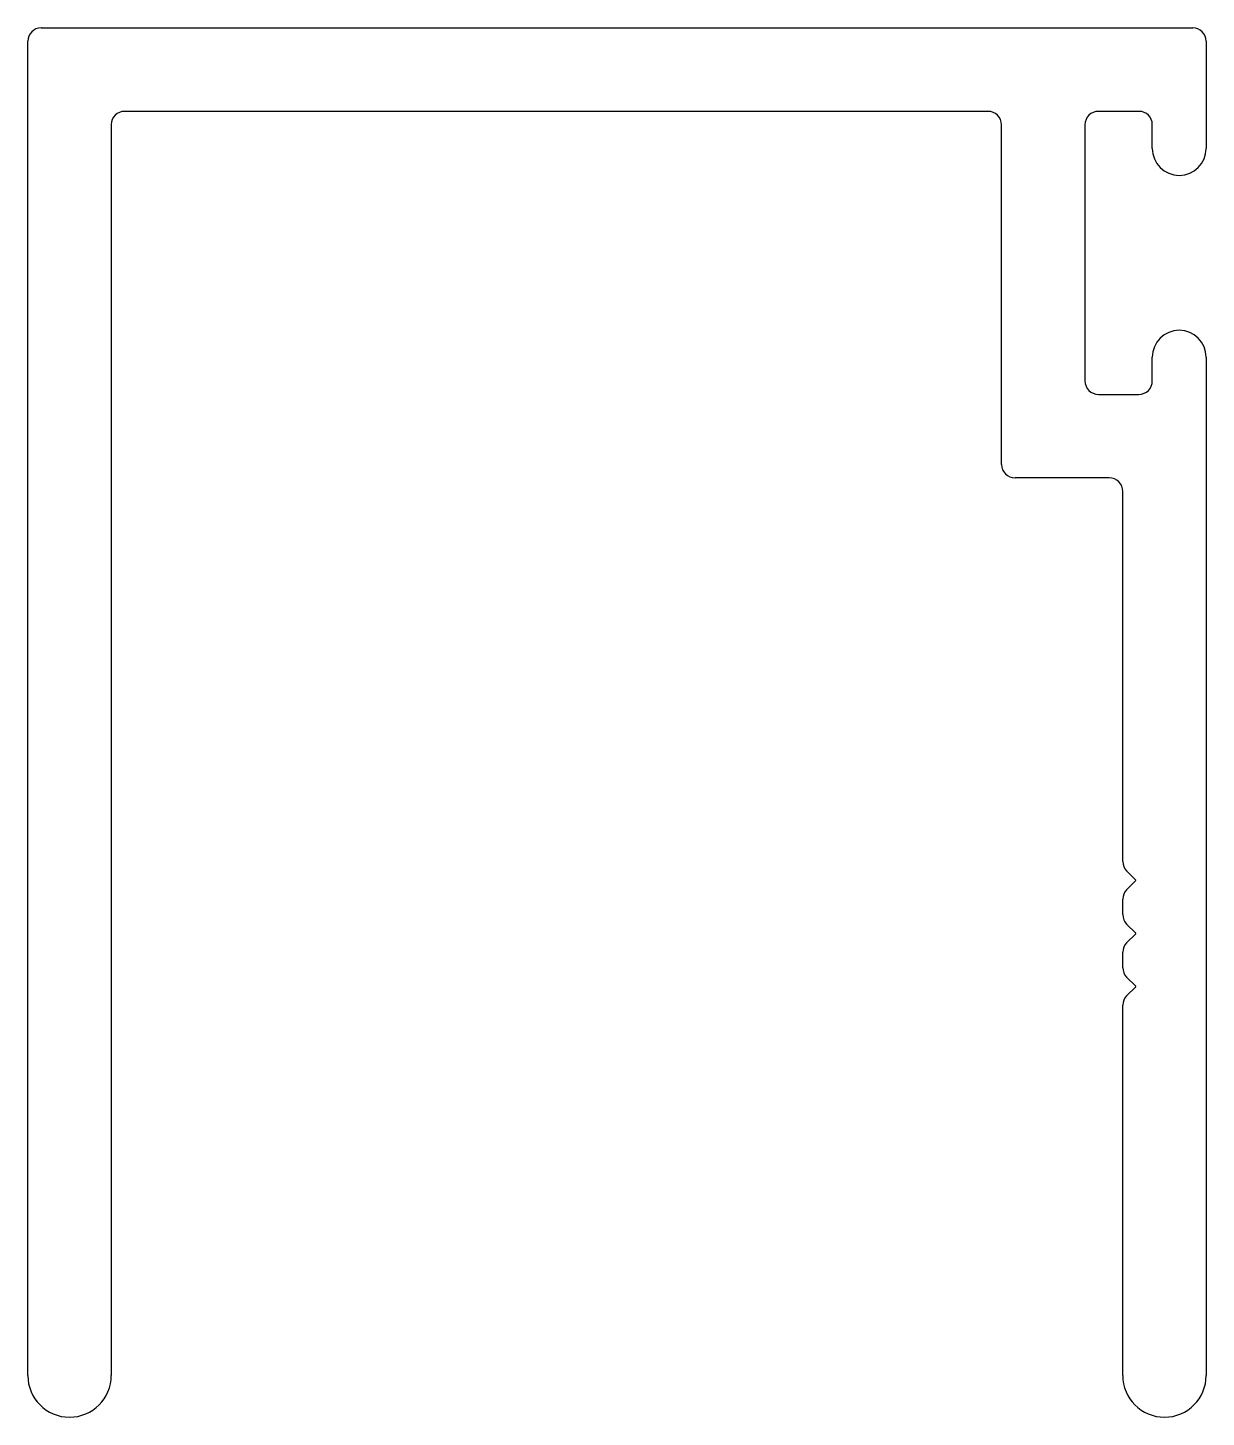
# Model space of a CAD drawing. Extents: x -12.5 to 9.7, y -14.6 to 11.6.
import ezdxf

# ---------------------------------------------------------------- set-up
doc = ezdxf.new("R2010")
doc.units = 0
doc.header["$MEASUREMENT"] = 0
doc.layers.get('0').update_dxf_attribs({"linetype": 'CONTINUOUS'})

msp = doc.modelspace()

# ---------------------------------------------------------------- linework, layer by layer
for p, q in [((-12.268, 11.59), (9.449, 11.59)), ((-12.522, -13.81), (-12.522, 11.336)), ((9.703, 11.336), (9.703, 9.317)), ((5.589, 10.015), (-10.697, 10.015)), ((8.437, 10.015), (7.671, 10.015)), ((-10.947, 9.765), (-10.947, -13.81)), ((5.843, 3.36), (5.843, 9.761)), ((7.417, 9.761), (7.417, 4.935)), ((8.687, 9.317), (8.687, 9.765)), ((8.687, 9.317), (8.687, 9.634)), ((8.687, 4.935), (8.687, 5.38)), ((9.703, 5.38), (9.703, -13.81)), ((7.671, 4.681), (8.433, 4.681)), ((7.875, 3.106), (6.097, 3.106)), ((8.129, -4.125), (8.129, 2.852)), ((8.373, -4.473), (8.202, -4.302)), ((8.202, -4.656), (8.373, -4.484)), ((8.129, -5.125), (8.129, -4.832)), ((8.373, -5.473), (8.202, -5.302)), ((8.202, -5.656), (8.373, -5.484)), ((8.129, -6.125), (8.129, -5.832)), ((8.373, -6.473), (8.202, -6.302)), ((8.202, -6.655), (8.373, -6.484)), ((8.129, -13.81), (8.129, -6.832)), ((8.129, -6.832), (8.129, -6.832)), ((8.129, -6.832), (8.129, -6.832))]:
    msp.add_line(p, q)
for centre, radius, start, end in [((-12.268, 11.336), 0.254, 90, 180), ((9.449, 11.336), 0.254, 360, 90), ((-10.697, 9.765), 0.25, 90, 180), ((5.589, 9.761), 0.254, 360, 90), ((7.671, 9.761), 0.254, 90, 180), ((8.437, 9.765), 0.25, 0, 90), ((9.195, 9.317), 0.508, 180, 0), ((9.195, 5.38), 0.508, 0, 180), ((7.671, 4.935), 0.254, 180, 270), ((8.433, 4.935), 0.254, 270, 0), ((6.097, 3.36), 0.254, 180, 270), ((7.875, 2.852), 0.254, 360, 90), ((8.379, -4.125), 0.25, 180, 225), ((8.379, -4.832), 0.25, 135, 180), ((8.367, -4.479), 0.008, 315, 45), ((8.379, -5.125), 0.25, 180, 225), ((8.367, -5.479), 0.008, 315, 45), ((8.379, -5.832), 0.25, 135, 180), ((8.379, -6.125), 0.25, 180, 225), ((8.367, -6.479), 0.008, 315, 45), ((8.379, -6.832), 0.25, 135, 180), ((-11.734, -13.81), 0.787, 180, 360), ((8.916, -13.81), 0.787, 180, 0)]:
    msp.add_arc(centre, radius, start, end)

doc.saveas('drawing.dxf')
